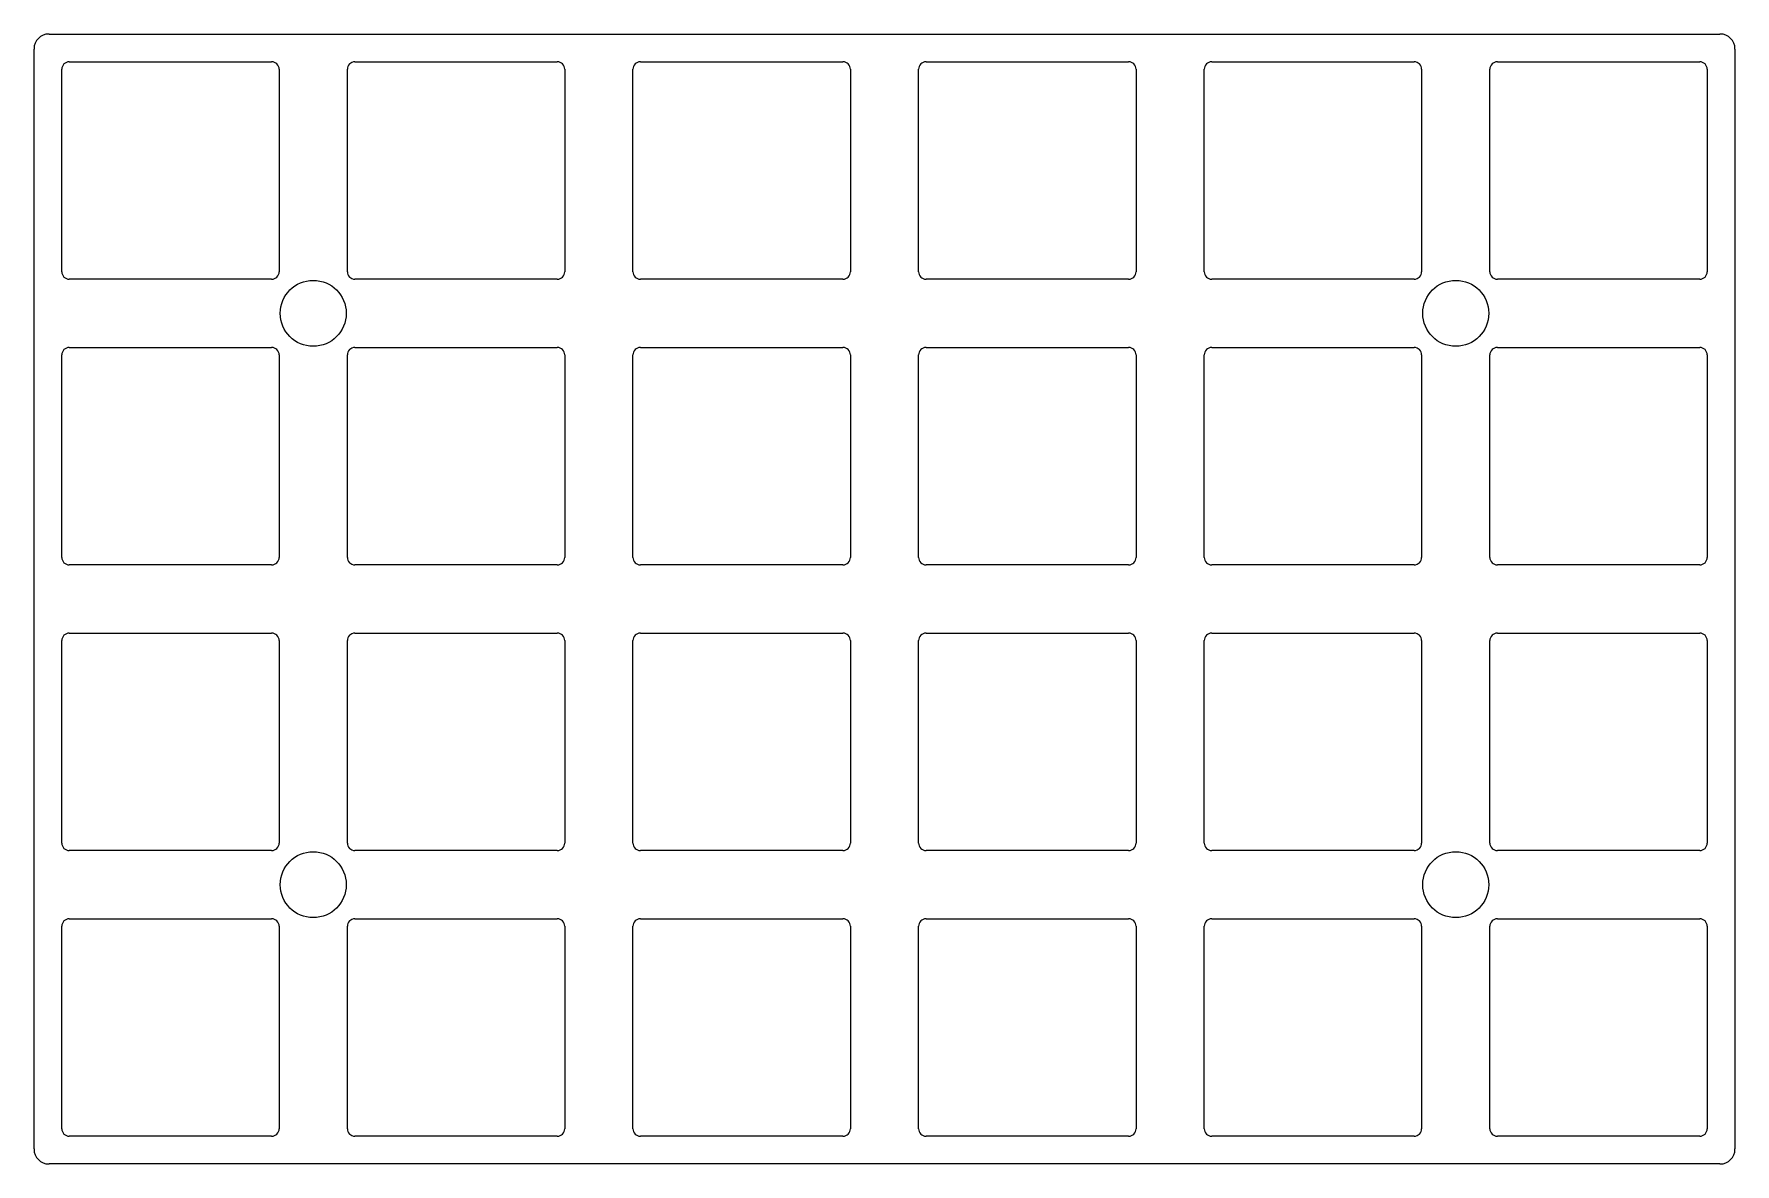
# Model space of a CAD drawing. Extents: x 30 to 143, y -151 to -75.
import ezdxf

# ---------------------------------------------------------------- set-up
doc = ezdxf.new("R2010")
doc.units = 0
doc.layers.add('WHITE', color=7, linetype='CONTINUOUS')

msp = doc.modelspace()

# ---------------------------------------------------------------- linework, layer by layer
at = {"layer": 'WHITE', "linetype": 'CONTINUOUS'}
for p, q in [((30.95, -75.194), (142.4, -75.194)), ((29.95, -149.544), (29.95, -76.194)), ((32.3, -77.044), (45.8, -77.044)), ((51.35, -77.044), (64.85, -77.044)), ((70.4, -77.044), (83.9, -77.044)), ((89.45, -77.044), (102.95, -77.044)), ((108.5, -77.044), (122, -77.044)), ((127.55, -77.044), (141.05, -77.044)), ((143.4, -76.194), (143.4, -149.544)), ((31.8, -91.044), (31.8, -77.544)), ((46.3, -77.544), (46.3, -91.044)), ((50.85, -91.044), (50.85, -77.544)), ((65.35, -77.544), (65.35, -91.044)), ((69.9, -91.044), (69.9, -77.544)), ((84.4, -77.544), (84.4, -91.044)), ((88.95, -91.044), (88.95, -77.544)), ((103.45, -77.544), (103.45, -91.044)), ((108, -91.044), (108, -77.544)), ((122.5, -77.544), (122.5, -91.044)), ((127.05, -91.044), (127.05, -77.544)), ((141.55, -77.544), (141.55, -91.044)), ((45.8, -91.544), (32.3, -91.544)), ((64.85, -91.544), (51.35, -91.544)), ((83.9, -91.544), (70.4, -91.544)), ((102.95, -91.544), (89.45, -91.544)), ((122, -91.544), (108.5, -91.544)), ((141.05, -91.544), (127.55, -91.544)), ((32.3, -96.094), (45.8, -96.094)), ((51.35, -96.094), (64.85, -96.094)), ((70.4, -96.094), (83.9, -96.094)), ((89.45, -96.094), (102.95, -96.094)), ((108.5, -96.094), (122, -96.094)), ((127.55, -96.094), (141.05, -96.094)), ((31.8, -110.094), (31.8, -96.594)), ((46.3, -96.594), (46.3, -110.094)), ((50.85, -110.094), (50.85, -96.594)), ((65.35, -96.594), (65.35, -110.094)), ((69.9, -110.094), (69.9, -96.594)), ((84.4, -96.594), (84.4, -110.094)), ((88.95, -110.094), (88.95, -96.594)), ((103.45, -96.594), (103.45, -110.094)), ((108, -110.094), (108, -96.594)), ((122.5, -96.594), (122.5, -110.094)), ((127.05, -110.094), (127.05, -96.594)), ((141.55, -96.594), (141.55, -110.094)), ((45.8, -110.594), (32.3, -110.594)), ((64.85, -110.594), (51.35, -110.594)), ((83.9, -110.594), (70.4, -110.594)), ((102.95, -110.594), (89.45, -110.594)), ((122, -110.594), (108.5, -110.594)), ((141.05, -110.594), (127.55, -110.594)), ((31.8, -129.144), (31.8, -115.644)), ((32.3, -115.144), (45.8, -115.144)), ((46.3, -115.644), (46.3, -129.144)), ((50.85, -129.144), (50.85, -115.644)), ((51.35, -115.144), (64.85, -115.144)), ((65.35, -115.644), (65.35, -129.144)), ((69.9, -129.144), (69.9, -115.644)), ((70.4, -115.144), (83.9, -115.144)), ((84.4, -115.644), (84.4, -129.144)), ((88.95, -129.144), (88.95, -115.644)), ((89.45, -115.144), (102.95, -115.144)), ((103.45, -115.644), (103.45, -129.144)), ((108, -129.144), (108, -115.644)), ((108.5, -115.144), (122, -115.144)), ((122.5, -115.644), (122.5, -129.144)), ((127.05, -129.144), (127.05, -115.644)), ((127.55, -115.144), (141.05, -115.144)), ((141.55, -115.644), (141.55, -129.144)), ((45.8, -129.644), (32.3, -129.644)), ((64.85, -129.644), (51.35, -129.644)), ((83.9, -129.644), (70.4, -129.644)), ((102.95, -129.644), (89.45, -129.644)), ((122, -129.644), (108.5, -129.644)), ((141.05, -129.644), (127.55, -129.644)), ((31.8, -148.194), (31.8, -134.694)), ((32.3, -134.194), (45.8, -134.194)), ((46.3, -134.694), (46.3, -148.194)), ((50.85, -148.194), (50.85, -134.694)), ((51.35, -134.194), (64.85, -134.194)), ((65.35, -134.694), (65.35, -148.194)), ((69.9, -148.194), (69.9, -134.694)), ((70.4, -134.194), (83.9, -134.194)), ((84.4, -134.694), (84.4, -148.194)), ((88.95, -148.194), (88.95, -134.694)), ((89.45, -134.194), (102.95, -134.194)), ((103.45, -134.694), (103.45, -148.194)), ((108, -148.194), (108, -134.694)), ((108.5, -134.194), (122, -134.194)), ((122.5, -134.694), (122.5, -148.194)), ((127.05, -148.194), (127.05, -134.694)), ((127.55, -134.194), (141.05, -134.194)), ((141.55, -134.694), (141.55, -148.194)), ((45.8, -148.694), (32.3, -148.694)), ((64.85, -148.694), (51.35, -148.694)), ((83.9, -148.694), (70.4, -148.694)), ((102.95, -148.694), (89.45, -148.694)), ((122, -148.694), (108.5, -148.694)), ((141.05, -148.694), (127.55, -148.694)), ((142.4, -150.544), (30.95, -150.544))]:
    msp.add_line(p, q, dxfattribs=at)
at = {"layer": 'WHITE'}
for centre in [(48.575, -93.819), (124.775, -93.819), (48.575, -131.919), (124.775, -131.919)]:
    msp.add_circle(centre, 2.2, dxfattribs=at)
for centre, radius, start, end in [((30.95, -76.194), 1, 90, 180), ((142.4, -76.194), 1, 0, 90), ((32.3, -77.544), 0.5, 90, 180), ((45.8, -77.544), 0.5, 0, 90), ((51.35, -77.544), 0.5, 90, 180), ((64.85, -77.544), 0.5, 0, 90), ((70.4, -77.544), 0.5, 90, 180), ((83.9, -77.544), 0.5, 0, 90), ((89.45, -77.544), 0.5, 90, 180), ((102.95, -77.544), 0.5, 0, 90), ((108.5, -77.544), 0.5, 90, 180), ((122, -77.544), 0.5, 0, 90), ((127.55, -77.544), 0.5, 90, 180), ((141.05, -77.544), 0.5, 0, 90), ((32.3, -91.044), 0.5, -180, -90), ((45.8, -91.044), 0.5, -90, 0), ((51.35, -91.044), 0.5, -180, -90), ((64.85, -91.044), 0.5, -90, 0), ((70.4, -91.044), 0.5, -180, -90), ((83.9, -91.044), 0.5, -90, 0), ((89.45, -91.044), 0.5, -180, -90), ((102.95, -91.044), 0.5, -90, 0), ((108.5, -91.044), 0.5, -180, -90), ((122, -91.044), 0.5, -90, 0), ((127.55, -91.044), 0.5, -180, -90), ((141.05, -91.044), 0.5, -90, 0), ((32.3, -96.594), 0.5, 90, 180), ((45.8, -96.594), 0.5, 0, 90), ((51.35, -96.594), 0.5, 90, 180), ((64.85, -96.594), 0.5, 0, 90), ((70.4, -96.594), 0.5, 90, 180), ((83.9, -96.594), 0.5, 0, 90), ((89.45, -96.594), 0.5, 90, 180), ((102.95, -96.594), 0.5, 0, 90), ((108.5, -96.594), 0.5, 90, 180), ((122, -96.594), 0.5, 0, 90), ((127.55, -96.594), 0.5, 90, 180), ((141.05, -96.594), 0.5, 0, 90), ((32.3, -110.094), 0.5, -180, -90), ((45.8, -110.094), 0.5, -90, 0), ((51.35, -110.094), 0.5, -180, -90), ((64.85, -110.094), 0.5, -90, 0), ((70.4, -110.094), 0.5, -180, -90), ((83.9, -110.094), 0.5, -90, 0), ((89.45, -110.094), 0.5, -180, -90), ((102.95, -110.094), 0.5, -90, 0), ((108.5, -110.094), 0.5, -180, -90), ((122, -110.094), 0.5, -90, 0), ((127.55, -110.094), 0.5, -180, -90), ((141.05, -110.094), 0.5, -90, 0), ((32.3, -115.644), 0.5, 90, 180), ((45.8, -115.644), 0.5, 0, 90), ((51.35, -115.644), 0.5, 90, 180), ((64.85, -115.644), 0.5, 0, 90), ((70.4, -115.644), 0.5, 90, 180), ((83.9, -115.644), 0.5, 0, 90), ((89.45, -115.644), 0.5, 90, 180), ((102.95, -115.644), 0.5, 0, 90), ((108.5, -115.644), 0.5, 90, 180), ((122, -115.644), 0.5, 0, 90), ((127.55, -115.644), 0.5, 90, 180), ((141.05, -115.644), 0.5, 0, 90), ((32.3, -129.144), 0.5, -180, -90), ((45.8, -129.144), 0.5, -90, 0), ((51.35, -129.144), 0.5, -180, -90), ((64.85, -129.144), 0.5, -90, 0), ((70.4, -129.144), 0.5, -180, -90), ((83.9, -129.144), 0.5, -90, 0), ((89.45, -129.144), 0.5, -180, -90), ((102.95, -129.144), 0.5, -90, 0), ((108.5, -129.144), 0.5, -180, -90), ((122, -129.144), 0.5, -90, 0), ((127.55, -129.144), 0.5, -180, -90), ((141.05, -129.144), 0.5, -90, 0), ((32.3, -134.694), 0.5, 90, 180), ((45.8, -134.694), 0.5, 0, 90), ((51.35, -134.694), 0.5, 90, 180), ((64.85, -134.694), 0.5, 0, 90), ((70.4, -134.694), 0.5, 90, 180), ((83.9, -134.694), 0.5, 0, 90), ((89.45, -134.694), 0.5, 90, 180), ((102.95, -134.694), 0.5, 0, 90), ((108.5, -134.694), 0.5, 90, 180), ((122, -134.694), 0.5, 0, 90), ((127.55, -134.694), 0.5, 90, 180), ((141.05, -134.694), 0.5, 0, 90), ((32.3, -148.194), 0.5, -180, -90), ((45.8, -148.194), 0.5, -90, 0), ((51.35, -148.194), 0.5, -180, -90), ((64.85, -148.194), 0.5, -90, 0), ((70.4, -148.194), 0.5, -180, -90), ((83.9, -148.194), 0.5, -90, 0), ((89.45, -148.194), 0.5, -180, -90), ((102.95, -148.194), 0.5, -90, 0), ((108.5, -148.194), 0.5, -180, -90), ((122, -148.194), 0.5, -90, 0), ((127.55, -148.194), 0.5, -180, -90), ((141.05, -148.194), 0.5, -90, 0), ((30.95, -149.544), 1, -180, -90), ((142.4, -149.544), 1, -90, 0)]:
    msp.add_arc(centre, radius, start, end, dxfattribs=at)

doc.saveas('drawing.dxf')
